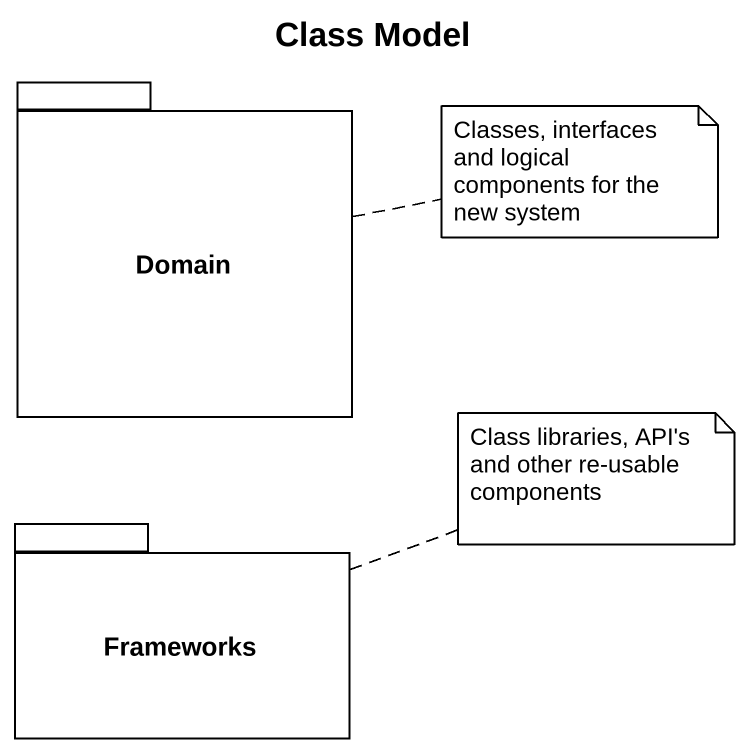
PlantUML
@startuml
title Class Model
package Domain {
}
package Frameworks {
}
note right of Domain : Classes, interfaces and logical components for the new system
note right of Frameworks : Class libraries, API's and other re-usable components
@enduml
